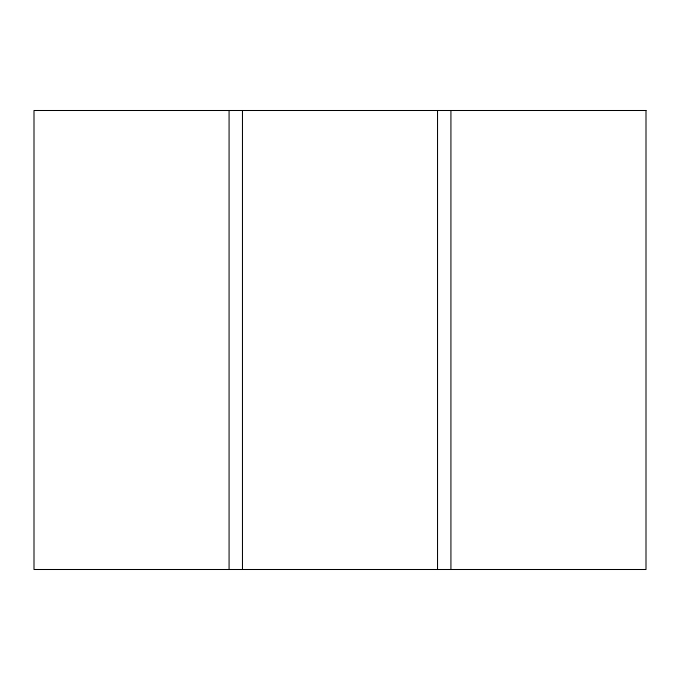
<?xml version="1.0" encoding="UTF-8"?>
<svg xmlns="http://www.w3.org/2000/svg" width="680" height="680" viewBox="0 0 680 680"><rect width="100%" height="100%" fill="white"/><g stroke="black" fill="none" stroke-linecap="round" stroke-linejoin="round"><path stroke-width="1.02" d="M450.925 110.5L450.925 569.5M437.537 110.5L437.537 569.5M242.463 110.5L242.463 569.5M229.075 110.5L229.075 569.5M646 110.5L34 110.5L34 569.5L646 569.5L646 110.5"/></g></svg>
